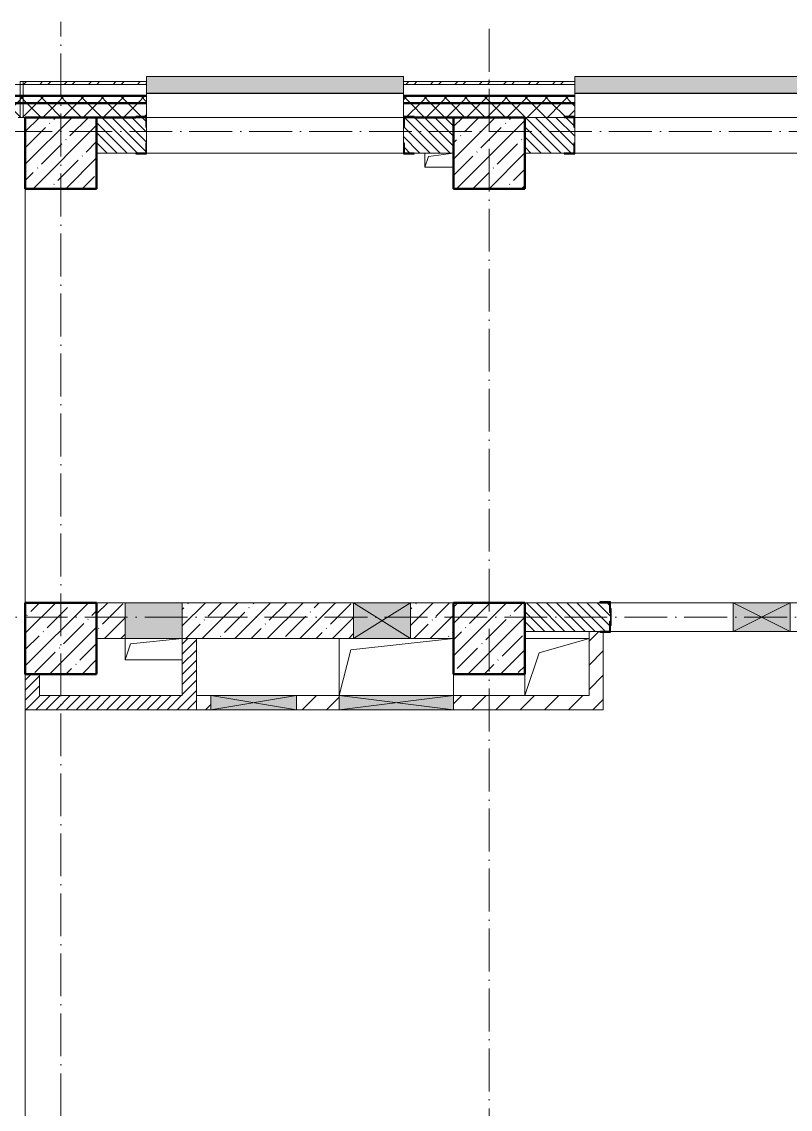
# Model space of a CAD drawing. Header units: millimetres. Extents: x -12989 to 629078, y -109036 to 555275.
# Drawn here: x 561835 to 567220, y -87982 to -80365 of the extents above; entities that cross this region are included whole.
import ezdxf

# ---------------------------------------------------------------- set-up
doc = ezdxf.new("R2010")
doc.units = ezdxf.units.MM
doc.linetypes.add('50_200_ШТРИХ_1Т_ш5_п1_п1_', pattern=[700, 500, -100, 0, -100])
for name, color, linetype, lineweight in [('A-DETL-GENF-OTLN', 7, 'Continuous', 9), ('A-FLOR-____-OTLN', 7, 'Continuous', 9), ('A-GENM-____-MCUT', 7, 'Continuous', 25), ('A-GENM-____-OTLN', 7, 'Continuous', 9), ('A-GENM-____-OTLN-1', 7, 'Continuous', 25), ('A-GLAZ-____-OTLN', 7, 'Continuous', 9), ('A-WALL-____-MCUT-1', 7, 'Continuous', 9), ('A-WALL-____-MCUT-2', 7, 'Continuous', 50), ('A-WALL-____-MCUT-3', 7, 'Continuous', 9), ('A-WALL-____-OTLN', 7, 'Continuous', 9), ('A-WALL-____-PATT-1', 7, 'Continuous', 9), ('A-WALL-FNSH-MCUT-1', 7, 'Continuous', 9), ('I-WALL-____-OTLN', 7, 'Continuous', 9), ('S-COLS-____-MCUT', 7, 'Continuous', 50), ('S-COLS-____-OTLN', 7, 'Continuous', 9), ('S-GRID-____-OTLN-1', 7, '50_200_ШТРИХ_1Т_ш5_п1_п1_', 9)]:
    doc.layers.add(name, color=color, linetype=linetype, lineweight=lineweight)
doc.layers.add('A-GLAZ-____-OTLN-1', color=7, linetype='Continuous', lineweight=9, true_color=0xc0c0c0)
pattern_1 = [(45, (523510.01, -90515.61), (-70.71068, 70.71068), []), (135, (523510.01, -90515.61), (-70.71068, -70.71068), [])]
pattern_2 = [(45, (523510, -90515.61), (-114.04925, 114.04925), []), (45, (523624.06, -90515.61), (-114.04925, 114.04925), [201.612, -40.322, 3.353, -36.97])]
pattern_3 = [(45, (523510.01, -90515.614), (-35.35534, 35.35534), [])]
pattern_4 = [(45, (523510.01, -90515.61), (-84.8528, 84.8528), [])]
pattern_5 = [(135, (523510.01, -90515.614), (-35.35534, -35.35534), [])]

# ---------------------------------------------------------------- blocks, each defined once
blk = doc.blocks.new('BSC_Колонна _Прямоугольная - 500х500-V107-АР1_План отверстий 3 этажа в осях 1-64_А-ГГ')
at = {"layer": 'S-COLS-____-OTLN'}
h = blk.add_hatch(dxfattribs=at)
h.set_pattern_fill('FP_130', color=256, style=0, pattern_type=2)
h.set_pattern_definition([(45, (-38600, -5831.04), (-114.04925, 114.04925), []), (45, (-38485.95, -5831.04), (-114.04925, 114.04925), [201.613, -40.323, 3.353, -36.97])])
h.paths.add_polyline_path([(-250, -250), (250, -250), (250, 250), (-250, 250)], flags=0)
at = {"layer": 'S-COLS-____-MCUT'}
for p, q in [((250, 250), (-250, 250)), ((-250, 250), (-250, -250)), ((250, -250), (250, 250)), ((-250, -250), (250, -250))]:
    blk.add_line(p, q, dxfattribs=at)
blk = doc.blocks.new('BSC_Колонна _Прямоугольная - 500х500-V151-АР1_План отверстий 3 этажа в осях 1-64_А-ГГ')
at = {"layer": 'S-COLS-____-OTLN'}
h = blk.add_hatch(dxfattribs=at)
h.set_pattern_fill('FP_174', color=256, style=0, pattern_type=2)
h.set_pattern_definition([(45, (-41600, -5831.04), (-114.04925, 114.04925), []), (45, (-41485.95, -5831.04), (-114.04925, 114.04925), [201.613, -40.323, 3.353, -36.97])])
h.paths.add_polyline_path([(-250, -250), (250, -250), (250, 250), (-250, 250)], flags=0)
at = {"layer": 'S-COLS-____-MCUT'}
for p, q in [((250, 250), (-250, 250)), ((-250, 250), (-250, -250)), ((250, -250), (250, 250)), ((-250, -250), (250, -250))]:
    blk.add_line(p, q, dxfattribs=at)
blk = doc.blocks.new('Фахверк_СКБ_Уголок - 250_2700-27497298-АР1_План отверстий 3 этажа в осях 1-64_А-ГГ')
at = {"layer": 'A-GENM-____-MCUT'}
for p, q in [((200, 181), (125, 181)), ((125, 181), (125, 106)), ((131, 106), (131, 175)), ((131, 175), (200, 175)), ((200, 175), (200, 181)), ((125, 106), (131, 106)), ((131, -6), (125, -6)), ((125, -6), (125, -81)), ((131, -75), (131, -6)), ((200, -75), (131, -75)), ((200, -81), (200, -75)), ((125, -81), (200, -81))]:
    blk.add_line(p, q, dxfattribs=at)
blk = doc.blocks.new('АР_Перемычка - АР_Перемычка-28704962-АР1_План отверстий 3 этажа в осях 1-64_А-ГГ')
at = {"layer": 'A-GENM-____-OTLN'}
blk.add_line((-350, -100), (-342, -100), dxfattribs=at)
blk = doc.blocks.new('154_Стойка_СКБ_Уголок - СМ-2480_200-28346303-АР1_План отверстий 3 этажа в осях 1-64_А-ГГ')
at = {"layer": 'A-GENM-____-MCUT'}
for p, q in [((125, 156), (125, 81)), ((200, 156), (125, 156)), ((200, 150), (200, 156)), ((125, 81), (131, 81)), ((131, 81), (131, 150)), ((131, 150), (200, 150)), ((131, 19), (125, 19)), ((125, 19), (125, -56)), ((131, -50), (131, 19)), ((125, -56), (200, -56)), ((200, -50), (131, -50)), ((200, -56), (200, -50))]:
    blk.add_line(p, q, dxfattribs=at)
blk = doc.blocks.new('Стойка_Влож_Полоса боковая - Полоса-28213942-АР1_План отверстий 3 этажа в осях 1-64_А-ГГ')
at = {"layer": 'A-GENM-____-OTLN'}
for p, q in [((-5, 60), (0, 60)), ((-5, -60), (-5, 60)), ((0, 31), (0, -31)), ((0, -60), (-5, -60))]:
    blk.add_line(p, q, dxfattribs=at)
blk = doc.blocks.new('AR_Отверстие Ниша - Лючок-32404366-АР1_План отверстий 3 этажа в осях 1-64_А-ГГ')
at = {"layer": 'A-GLAZ-____-OTLN-1'}
blk.add_hatch(color=256, dxfattribs=at).paths.add_polyline_path([(-200, 125), (-200, -125), (200, -125), (200, 125)], flags=0)
at = {"layer": 'A-GLAZ-____-OTLN'}
for p, q in [((200, 125), (-200, 125)), ((-200, 125), (-200, -125)), ((200, -125), (200, 125)), ((-200, -125), (200, -125))]:
    blk.add_line(p, q, dxfattribs=at)
blk = doc.blocks.new('AR_Отверстие прямоугольное _в плите_ - AR_Отверстие прямоугольное _в плите_-30459225-АР1_План отверстий 3 этажа в осях 1-64_А-ГГ')
at = {"layer": 'A-GENM-____-OTLN'}
for p, q in [((-200, 75), (-200, -75)), ((-200, -75), (-162.5, 37.5)), ((-162.5, 37.5), (200, 75)), ((-200, -75), (200, -75))]:
    blk.add_line(p, q, dxfattribs=at)
blk = doc.blocks.new('AR_Отверстие прямоугольное _в плите_ - AR_Отверстие прямоугольное _в плите_-V180-АР1_План отверстий 3 этажа в осях 1-64_А-ГГ')
at = {"layer": 'A-GENM-____-OTLN'}
for p, q in [((-100, 50), (-100, -50)), ((-100, -50), (-75, 25)), ((-75, 25), (100, 50)), ((-100, -50), (100, -50))]:
    blk.add_line(p, q, dxfattribs=at)
blk = doc.blocks.new('AR_Отверстие прямоугольное _в плите_ - AR_Отверстие прямоугольное _в плите_-30552658-АР1_План отверстий 3 этажа в осях 1-64_А-ГГ')
at = {"layer": 'A-GENM-____-OTLN'}
for p, q in [((-400, 200), (-400, -200)), ((-320, 120), (400, 200)), ((-400, -200), (-320, 120)), ((400, -200), (400, -50))]:
    blk.add_line(p, q, dxfattribs=at)
blk = doc.blocks.new('AR_Отверстие прямоугольное _в плите_ - AR_Отверстие прямоугольное _в плите_-30552855-АР1_План отверстий 3 этажа в осях 1-64_А-ГГ')
at = {"layer": 'A-GENM-____-OTLN'}
for p, q in [((225, 200), (-225, 200)), ((-125, 100), (225, 200)), ((-225, -200), (-125, 100)), ((-225, -50), (-225, -200))]:
    blk.add_line(p, q, dxfattribs=at)
blk = doc.blocks.new('AR_Отверстие прямоугольное _в стене__БезПР - AR_Отверстие прямоугольное _в стене__БезПР-30590131-АР1_План отверстий 3 этажа в осях 1-64_А-ГГ')
at = {"layer": 'A-GLAZ-____-OTLN-1'}
blk.add_hatch(color=256, dxfattribs=at).paths.add_polyline_path([(200, 125), (-200, 125), (-200, -125), (200, -125)], flags=0)
at = {"layer": 'A-DETL-GENF-OTLN'}
for p, q in [((-200, -125), (-200, 125)), ((-200, 125), (200, 125)), ((200, 125), (-200, -125)), ((-200, 125), (200, -125)), ((200, 125), (-200, 125)), ((-200, 125), (-200, -125)), ((200, 125), (200, -125)), ((200, -125), (200, 125)), ((200, -125), (-200, -125)), ((-200, -125), (200, -125))]:
    blk.add_line(p, q, dxfattribs=at)
at = {"layer": 'A-GLAZ-____-OTLN'}
blk.add_line((200, 125), (-200, 125), dxfattribs=at)
blk = doc.blocks.new('Отлив_СКБ - Отлив витража_120_НВФ-31885687-АР1_План отверстий 3 этажа в осях 1-64_А-ГГ')
at = {"layer": 'A-GLAZ-____-OTLN-1'}
for points in [[(0, 0), (0, -2), (1800, -2), (1800, 0), (534.2, 0)], [(0, -2), (0, -120), (1800, -120), (1800, -2), (534.2, -2)]]:
    blk.add_hatch(color=256, dxfattribs=at).paths.add_polyline_path(points, flags=0)
at = {"layer": 'A-GLAZ-____-OTLN'}
for p, q in [((0, 0), (1800, 0)), ((1800, -2), (0, -2)), ((0, -120), (0, -83)), ((0, -120), (1800, -120)), ((1800, -83), (1800, -120))]:
    blk.add_line(p, q, dxfattribs=at)
blk = doc.blocks.new('Стены 4 - Стены 4-31195499-АР1_План отверстий 3 этажа в осях 1-64_А-ГГ')
at = {"layer": 'A-WALL-____-MCUT-3'}
for p, q in [((-1798.5, 41030.2), (-1798.5, 41010.2)), ((-1548.5, 41030.2), (-1798.5, 41030.2)), ((-1798.5, 41010.2), (-1548.5, 41010.2)), ((-1548.5, 41010.2), (-1548.5, 41030.2))]:
    blk.add_line(p, q, dxfattribs=at)
blk = doc.blocks.new('AR_Отверстие прямоугольное _в стене__БезПР - AR_Отверстие прямоугольное _в стене__БезПР-36788922-АР1_План отверстий 3 этажа в осях 1-64_А-ГГ')
at = {"layer": 'A-GLAZ-____-OTLN'}
blk.add_hatch(color=256, dxfattribs=at).paths.add_polyline_path([(300, -50), (300, 50), (-300, 50), (-300, -50)], flags=0)
at = {"layer": 'A-DETL-GENF-OTLN'}
for p, q in [((-300, -50), (-300, 50)), ((-300, 50), (300, 50)), ((300, 50), (-300, -50)), ((-300, 50), (300, -50)), ((300, 50), (-300, 50)), ((-300, 50), (-300, -50)), ((300, 50), (300, -50)), ((300, -50), (300, 50)), ((300, -50), (-300, -50)), ((-300, -50), (300, -50))]:
    blk.add_line(p, q, dxfattribs=at)
at = {"layer": 'A-GLAZ-____-OTLN'}
blk.add_line((300, 50), (-300, 50), dxfattribs=at)
blk = doc.blocks.new('AR_Отверстие прямоугольное _в стене__БезПР - AR_Отверстие прямоугольное _в стене__БезПР-36428632-АР1_План отверстий 3 этажа в осях 1-64_А-ГГ')
at = {"layer": 'A-GLAZ-____-OTLN'}
blk.add_hatch(color=256, dxfattribs=at).paths.add_polyline_path([(-200, -100), (200, -100), (200, 100), (-200, 100)], flags=0)
at = {"layer": 'A-DETL-GENF-OTLN'}
for p, q in [((-200, -100), (-200, 100)), ((-200, 100), (200, 100)), ((200, 100), (-200, -100)), ((-200, 100), (200, -100)), ((200, 100), (-200, 100)), ((-200, 100), (-200, -100)), ((200, 100), (200, -100)), ((200, -100), (200, 100)), ((200, -100), (-200, -100)), ((-200, -100), (200, -100))]:
    blk.add_line(p, q, dxfattribs=at)
at = {"layer": 'A-GLAZ-____-OTLN'}
blk.add_line((200, 100), (-200, 100), dxfattribs=at)
blk = doc.blocks.new('AR_Отверстие прямоугольное _в стене_ - AR_Отверстие прямоугольное _в стене__ОВ-36980490-АР1_План отверстий 3 этажа в осях 1-64_А-ГГ')
at = {"layer": 'A-GLAZ-____-OTLN'}
blk.add_hatch(color=256, dxfattribs=at).paths.add_polyline_path([(-400, -50), (400, -50), (400, 50), (-400, 50)], flags=0)
at = {"layer": 'A-DETL-GENF-OTLN'}
for p, q in [((-400, -50), (-400, 50)), ((-400, 50), (400, 50)), ((400, 50), (-400, -50)), ((-400, 50), (400, -50)), ((400, 50), (-400, 50)), ((-400, 50), (-400, -50)), ((400, 50), (400, -50)), ((400, -50), (400, 50)), ((400, -50), (-400, -50)), ((-400, -50), (400, -50))]:
    blk.add_line(p, q, dxfattribs=at)
blk = doc.blocks.new('3эт')
at = {"layer": 'S-GRID-____-OTLN-1', "color": 251, "ltscale": 0.6, "true_color": 0x636466}
for p, q in [((322370.7, -91099.7), (322370.7, -76712.9)), ((325370.7, -91346.1), (325370.7, -76712.9)), ((387845.1, -77482.4), (279340.9, -77482.4)), ((374089.5, -80882.4), (279101.9, -80882.4))]:
    blk.add_line(p, q, dxfattribs=at)

msp = doc.modelspace()

# ---------------------------------------------------------------- hatches: boundary and pattern name
at = {"layer": 'A-WALL-____-PATT-1'}
h = msp.add_hatch(dxfattribs=at)
h.set_pattern_fill('FP_3', color=256, style=0, pattern_type=2)
h.set_pattern_definition([(45, (523510.01, -90515.61), (-85.53659, 85.53659), []), (45, (523567.03, -90515.61), (-85.53659, 85.53659), [])])
h.paths.add_polyline_path([(595375.0077, -80804.5723), (595375.0077, -80784.5723), (591510.0077, -80784.5723), (591510.0077, -80804.5723), (594194.9023, -80804.5723)], flags=0)
h.paths.add_polyline_path([(583590.1165, -80804.5723), (583710.0077, -80804.5723), (583710.0077, -80784.5723), (582510.0077, -80784.5723), (582510.0077, -80804.5723)], flags=0)
h.paths.add_polyline_path([(580055.188, -80804.5723), (580710.0077, -80804.5723), (580710.0077, -80784.5723), (579510.0077, -80784.5723), (579510.0077, -80804.5723)], flags=0)
h.paths.add_polyline_path([(577710.0077, -80804.5723), (577710.0077, -80784.5723), (576510.0077, -80784.5723), (576510.0077, -80804.5723), (576520.2594, -80804.5723)], flags=0)
h.paths.add_polyline_path([(574710.0077, -80804.5723), (574710.0077, -80784.5723), (573510.0077, -80784.5723), (573510.0077, -80804.5723)], flags=0)
h.paths.add_polyline_path([(570510.0077, -80804.5723), (571710.0077, -80804.5723), (571710.0077, -80784.5723), (570510.0077, -80784.5723)], flags=0)
h.paths.add_polyline_path([(568710.0077, -80804.5723), (568710.0077, -80784.5723), (567510.0077, -80784.5723), (567510.0077, -80804.5723), (567682.938, -80804.5723)], flags=0)
h.paths.add_polyline_path([(564510.0077, -80804.5723), (565710.0077, -80804.5723), (565710.0077, -80784.5723), (564510.0077, -80784.5723)], flags=0)
h.paths.add_polyline_path([(562710.0077, -80804.5723), (562710.0077, -80784.5723), (561845.0077, -80784.5723), (561845.0077, -80804.5723), (562380.5451, -80804.5723)], flags=0)
h = msp.add_hatch(dxfattribs=at)
h.set_pattern_fill('FP_1', color=256, style=0, pattern_type=2)
h.set_pattern_definition(pattern_1)
h.paths.add_polyline_path([(597860.0077, -80934.5723), (597860.0077, -80884.5723), (591510.0077, -80884.5723), (591510.0077, -80934.5723), (597729.8308, -80934.5723)], flags=0)
h.paths.add_polyline_path([(583590.1165, -80934.5723), (583710.0077, -80934.5723), (583710.0077, -80884.5723), (582510.0077, -80884.5723), (582510.0077, -80934.5723)], flags=0)
h.paths.add_polyline_path([(580710.0077, -80934.5723), (580710.0077, -80884.5723), (579510.0077, -80884.5723), (579510.0077, -80934.5723), (580055.188, -80934.5723)], flags=0)
h.paths.add_polyline_path([(577710.0077, -80934.5723), (577710.0077, -80884.5723), (576510.0077, -80884.5723), (576510.0077, -80934.5723), (576520.2594, -80934.5723)], flags=0)
h.paths.add_polyline_path([(574710.0077, -80934.5723), (574710.0077, -80884.5723), (573510.0077, -80884.5723), (573510.0077, -80934.5723)], flags=0)
h.paths.add_polyline_path([(570510.0077, -80934.5723), (571710.0077, -80934.5723), (571710.0077, -80884.5723), (570510.0077, -80884.5723)], flags=0)
h.paths.add_polyline_path([(568710.0077, -80934.5723), (568710.0077, -80884.5723), (567510.0077, -80884.5723), (567510.0077, -80934.5723), (567682.938, -80934.5723)], flags=0)
h.paths.add_polyline_path([(565710.0077, -80934.5723), (565710.0077, -80884.5723), (564510.0077, -80884.5723), (564510.0077, -80934.5723)], flags=0)
h.paths.add_polyline_path([(562380.5451, -80934.5723), (562710.0077, -80934.5723), (562710.0077, -80884.5723), (561310.0077, -80884.5723), (561310.0077, -80934.5723)], flags=0)
h.paths.add_polyline_path([(558310.0077, -80934.5723), (559510.0077, -80934.5723), (559510.0077, -80884.5723), (558310.0077, -80884.5723)], flags=0)
h.paths.add_polyline_path([(556510.0077, -80934.5723), (556510.0077, -80884.5723), (555310.0077, -80884.5723), (555310.6879, -80934.5723)], flags=0)
h.paths.add_polyline_path([(553510.0077, -80934.5723), (553510.0077, -80884.5723), (552310.0077, -80884.5723), (552310.0077, -80934.5723)], flags=0)
h.paths.add_polyline_path([(550510.0077, -80934.5723), (550510.0077, -80884.5723), (547340.0077, -80884.5723), (547340.0077, -80934.5723), (548240.8308, -80934.5723)], flags=0)
h = msp.add_hatch(dxfattribs=at)
h.set_pattern_fill('FP_1', color=256, style=0, pattern_type=2)
h.set_pattern_definition(pattern_1)
h.paths.add_polyline_path([(597860.0077, -81034.5723), (597860.0077, -80934.5723), (591510.0077, -80934.5723), (591510.0077, -81028.5723), (591585.0077, -81028.5723), (591585.0077, -81034.5723), (597729.8308, -81034.5723)], flags=0)
h.paths.add_polyline_path([(583590.1165, -81034.5723), (583635.0077, -81034.5723), (583635.0077, -81028.5723), (583710.0077, -81028.5723), (583710.0077, -80934.5723), (582510.0077, -80934.5723), (582510.0077, -81028.5723), (582585.0077, -81028.5723), (582585.0077, -81034.5723), (583360.0077, -81034.5723)], flags=0)
h.paths.add_polyline_path([(580635.0077, -81034.5723), (580635.0077, -81028.5723), (580710.0077, -81028.5723), (580710.0077, -80934.5723), (579510.0077, -80934.5723), (579510.0077, -81028.5723), (579585.0077, -81028.5723), (579585.0077, -81034.5723), (580055.188, -81034.5723)], flags=0)
h.paths.add_polyline_path([(577635.0077, -81034.5723), (577635.0077, -81028.5723), (577710.0077, -81028.5723), (577710.0077, -80934.5723), (576510.0077, -80934.5723), (576510.0077, -81028.5723), (576585.0077, -81028.5723), (576585.0077, -81034.5723), (577360.0077, -81034.5723)], flags=0)
h.paths.add_polyline_path([(574635.0077, -81034.5723), (574635.0077, -81028.5723), (574710.0077, -81028.5723), (574710.0077, -80934.5723), (573510.0077, -80934.5723), (573510.0077, -81028.5723), (573585.0077, -81028.5723), (573585.0077, -81034.5723), (573860.0077, -81034.5723)], flags=0)
h.paths.add_polyline_path([(571635.0077, -81034.5723), (571635.0077, -81028.5723), (571710.0077, -81028.5723), (571710.0077, -80934.5723), (570510.0077, -80934.5723), (570510.0077, -81028.5723), (570585.0077, -81028.5723), (570585.0077, -81034.5723), (571217.8665, -81034.5723)], flags=0)
h.paths.add_polyline_path([(567585.0077, -81034.5723), (568635.0077, -81034.5723), (568635.0077, -81028.5723), (568710.0077, -81028.5723), (568710.0077, -80934.5723), (567510.0077, -80934.5723), (567510.0077, -81028.5723), (567585.0077, -81028.5723)], flags=0)
h.paths.add_polyline_path([(564860.0077, -81034.5723), (565635.0077, -81034.5723), (565635.0077, -81028.5723), (565710.0077, -81028.5723), (565710.0077, -80934.5723), (564510.0077, -80934.5723), (564510.0077, -81028.5723), (564585.0077, -81028.5723), (564585.0077, -81034.5723)], flags=0)
h.paths.add_polyline_path([(562380.5451, -81034.5723), (562635.0077, -81034.5723), (562635.0077, -81028.5723), (562710.0077, -81028.5723), (562710.0077, -80934.5723), (561310.0077, -80934.5723), (561310.0077, -81034.5723), (562360.0077, -81034.5723)], flags=0)
h.paths.add_polyline_path([(558845.6165, -81034.5723), (559435.0077, -81034.5723), (559435.0077, -81028.5723), (559510.0077, -81028.5723), (559510.0077, -80934.5723), (558310.0077, -80934.5723), (558310.0077, -81034.5723), (558810.0077, -81034.5723)], flags=0)
h.paths.add_polyline_path([(556435.0077, -81034.5723), (556435.0077, -81028.5723), (556510.0077, -81028.5723), (556510.0077, -80934.5723), (555310.0077, -80934.5723), (555310.6879, -81028.5723), (555385.0077, -81028.5723), (555385.0077, -81034.5723)], flags=0)
h.paths.add_polyline_path([(553435.0077, -81034.5723), (553435.0077, -81028.5723), (553510.0077, -81028.5723), (553510.0077, -80934.5723), (552310.0077, -80934.5723), (552310.0077, -81034.5723), (552810.0077, -81034.5723)], flags=0)
h.paths.add_polyline_path([(550435.0077, -81034.5723), (550435.0077, -81028.5723), (550510.0077, -81028.5723), (550510.0077, -80934.5723), (547340.0077, -80934.5723), (547340.0077, -81034.5723), (549810.0077, -81034.5723)], flags=0)
h = msp.add_hatch(dxfattribs=at)
h.set_pattern_fill('FP_6', color=256, style=0, pattern_type=2)
h.set_pattern_definition(pattern_5)
h.paths.add_polyline_path([(564585.0077, -81284.5723), (564860.0077, -81284.5723), (564860.0077, -81034.5723), (564516.0077, -81034.5723), (564516.0077, -81103.5723), (564510.0077, -81103.5723), (564510.0077, -81215.5723), (564516.0077, -81215.5723), (564516.0077, -81284.5723)], flags=0)
h.paths.add_polyline_path([(562360.0077, -81284.5723), (562704.0077, -81284.5723), (562704.0077, -81215.5723), (562710.0077, -81215.5723), (562710.0077, -81103.5723), (562704.0077, -81103.5723), (562704.0077, -81034.5723), (562360.0077, -81034.5723)], flags=0)
h = msp.add_hatch(dxfattribs=at)
h.set_pattern_fill('FP_6', color=256, style=0, pattern_type=2)
h.set_pattern_definition(pattern_5)
h.paths.add_polyline_path([(565704.0077, -81284.5723), (565704.0077, -81215.5723), (565710.0077, -81215.5723), (565710.0077, -81103.5723), (565704.0077, -81103.5723), (565704.0077, -81034.5723), (565360.0077, -81034.5723), (565360.0077, -81284.5723), (565635.0077, -81284.5723)], flags=0)
h.paths.add_polyline_path([(567682.938, -81284.5723), (567860.0077, -81284.5723), (567860.0077, -81034.5723), (567516.0077, -81034.5723), (567516.0077, -81103.5723), (567510.0077, -81103.5723), (567510.0077, -81215.5723), (567516.0077, -81215.5723), (567516.0077, -81284.5723), (567585.0077, -81284.5723)], flags=0)
h = msp.add_hatch(dxfattribs=at)
h.set_pattern_fill('FP_38', color=256, style=0, pattern_type=2)
h.set_pattern_definition(pattern_2)
h.paths.add_polyline_path([(564160.0077, -84684.5723), (564160.0077, -84434.5723), (562960.0077, -84434.5723), (562960.0077, -84684.5723), (564148.0094, -84684.5723)], flags=0)
h.paths.add_polyline_path([(564860.0077, -84684.5723), (564860.0077, -84434.5723), (564560.0077, -84434.5723), (564560.0077, -84684.5723)], flags=0)
h.paths.add_polyline_path([(562560.0077, -84684.5723), (562560.0077, -84434.5723), (562360.0077, -84434.5723), (562360.0077, -84684.5723), (562380.5451, -84684.5723)], flags=0)
h = msp.add_hatch(dxfattribs=at)
h.set_pattern_fill('FP_6', color=256, style=0, pattern_type=2)
h.set_pattern_definition(pattern_5)
h.paths.add_polyline_path([(567682.938, -84634.5723), (567860.0077, -84634.5723), (567860.0077, -84434.5723), (567666.0077, -84434.5723), (567666.0077, -84503.5723), (567660.0077, -84503.5723), (567660.0077, -84565.5723), (567666.0077, -84565.5723), (567666.0077, -84634.5723)], flags=0)
h.paths.add_polyline_path([(565954.0077, -84634.5723), (565954.0077, -84565.5723), (565960.0077, -84565.5723), (565960.0077, -84503.5723), (565954.0077, -84503.5723), (565954.0077, -84434.5723), (565360.0077, -84434.5723), (565360.0077, -84634.5723), (565915.4737, -84634.5723)], flags=0)
h = msp.add_hatch(dxfattribs=at)
h.set_pattern_fill('FP_5', color=256, style=0, pattern_type=2)
h.set_pattern_definition(pattern_3)
h.paths.add_polyline_path([(563060.0077, -85184.5723), (563060.0077, -84684.5723), (562960.0077, -84684.5723), (562960.0077, -85184.5723)], flags=0)
h = msp.add_hatch(dxfattribs=at)
h.set_pattern_fill('FP_4', color=256, style=0, pattern_type=2)
h.set_pattern_definition(pattern_4)
h.paths.add_polyline_path([(565910.0077, -85184.5723), (565910.0077, -84640.5723), (565885.0077, -84640.5723), (565885.0077, -84634.5723), (565810.0077, -84634.5723), (565810.0077, -85184.5723)], flags=0)
h = msp.add_hatch(dxfattribs=at)
h.set_pattern_fill('FP_5', color=256, style=0, pattern_type=2)
h.set_pattern_definition(pattern_3)
h.paths.add_polyline_path([(561960.0077, -85184.5723), (561960.0077, -84934.5723), (561860.0077, -84934.5723), (561860.0077, -85184.5723)], flags=0)
h = msp.add_hatch(dxfattribs=at)
h.set_pattern_fill('FP_5', color=256, style=0, pattern_type=2)
h.set_pattern_definition(pattern_3)
h.paths.add_polyline_path([(562960.0077, -85184.5723), (562960.0077, -85084.5723), (561960.0077, -85084.5723), (561960.0077, -85184.5723), (562380.5451, -85184.5723)], flags=0)
h = msp.add_hatch(dxfattribs=at)
h.set_pattern_fill('FP_4', color=256, style=0, pattern_type=2)
h.set_pattern_definition(pattern_4)
h.paths.add_polyline_path([(565810.0077, -85184.5723), (565810.0077, -85084.5723), (564860.0077, -85084.5723), (564860.0077, -85184.5723)], flags=0)
h.paths.add_polyline_path([(564060.0077, -85184.5723), (564060.0077, -85084.5723), (563760.0077, -85084.5723), (563760.0077, -85184.5723)], flags=0)
h.paths.add_polyline_path([(563060.0077, -85184.5723), (563160.0077, -85184.5723), (563160.0077, -85084.5723), (563060.0077, -85084.5723)], flags=0)
at = {"layer": 'S-COLS-____-OTLN'}
h = msp.add_hatch(dxfattribs=at)
h.set_pattern_fill('FP_38', color=256, style=0, pattern_type=2)
h.set_pattern_definition(pattern_2)
h.paths.add_polyline_path([(561860.0077, -81534.5723), (562360.0077, -81534.5723), (562360.0077, -81034.5723), (561860.0077, -81034.5723)], flags=0)
h = msp.add_hatch(dxfattribs=at)
h.set_pattern_fill('FP_38', color=256, style=0, pattern_type=2)
h.set_pattern_definition(pattern_2)
h.paths.add_polyline_path([(564860.0077, -81534.5723), (565360.0077, -81534.5723), (565360.0077, -81034.5723), (564860.0077, -81034.5723), (564860.0077, -81181.2572)], flags=0)

# ---------------------------------------------------------------- linework, layer by layer
at = {"layer": 'A-FLOR-____-OTLN'}
for p, q in [((561860.0077, -81534.5723), (561860.0077, -84434.5723)), ((562560.0077, -84834.5723), (562560.0077, -84684.5723)), ((564060.0077, -85084.5723), (564060.0077, -84684.5723)), ((565360.0077, -84684.5723), (565810.0077, -84684.5723)), ((562960.0077, -84834.5723), (562560.0077, -84834.5723)), ((564860.0077, -84934.5723), (564860.0077, -85084.5723)), ((565360.0077, -85084.5723), (565360.0077, -84934.5723)), ((561860.0077, -85184.5723), (561860.0077, -91934.5723))]:
    msp.add_line(p, q, dxfattribs=at)
at = {"layer": 'A-WALL-____-MCUT-1'}
for p, q in [((562560.0077, -84434.5723), (562360.0077, -84434.5723)), ((564160.0077, -84434.5723), (562960.0077, -84434.5723)), ((564860.0077, -84434.5723), (564560.0077, -84434.5723)), ((562360.0077, -84684.5723), (562560.0077, -84684.5723)), ((562960.0077, -84684.5723), (564160.0077, -84684.5723)), ((564560.0077, -84684.5723), (564860.0077, -84684.5723))]:
    msp.add_line(p, q, dxfattribs=at)
at = {"layer": 'A-WALL-____-MCUT-2'}
for p, q in [((562710.0077, -80884.5723), (561310.0077, -80884.5723)), ((565710.0077, -80884.5723), (564510.0077, -80884.5723)), ((562710.0077, -80934.5723), (561310.0077, -80934.5723)), ((565710.0077, -80934.5723), (564510.0077, -80934.5723)), ((562360.0077, -81034.5723), (562635.0077, -81034.5723)), ((564585.0077, -81034.5723), (564860.0077, -81034.5723))]:
    msp.add_line(p, q, dxfattribs=at)
at = {"layer": 'A-WALL-____-MCUT-3'}
for p, q in [((562710.0077, -80804.5723), (561310.0077, -80804.5723)), ((562710.0077, -81028.5723), (562710.0077, -80804.5723)), ((565710.0077, -80804.5723), (564510.0077, -80804.5723)), ((564510.0077, -80804.5723), (564510.0077, -81028.5723)), ((565710.0077, -81028.5723), (565710.0077, -80804.5723)), ((561810.0077, -81034.5723), (562360.0077, -81034.5723)), ((562360.0077, -81034.5723), (562360.0077, -81284.5723)), ((565635.0077, -81034.5723), (564860.0077, -81034.5723)), ((564860.0077, -81284.5723), (564860.0077, -81034.5723)), ((565360.0077, -81034.5723), (565360.0077, -81284.5723)), ((562710.0077, -81215.5723), (562710.0077, -81103.5723)), ((564510.0077, -81103.5723), (564510.0077, -81215.5723)), ((565710.0077, -81215.5723), (565710.0077, -81103.5723)), ((562360.0077, -81284.5723), (562635.0077, -81284.5723)), ((564585.0077, -81284.5723), (564860.0077, -81284.5723)), ((565360.0077, -81284.5723), (565635.0077, -81284.5723)), ((565885.0077, -84434.5723), (565360.0077, -84434.5723)), ((565360.0077, -84634.5723), (565885.0077, -84634.5723))]:
    msp.add_line(p, q, dxfattribs=at)
at = {"layer": 'A-WALL-____-OTLN'}
for p, q in [((562710.0077, -81034.5723), (564510.0077, -81034.5723)), ((567510.0077, -81034.5723), (565710.0077, -81034.5723)), ((564510.0077, -81284.5723), (562710.0077, -81284.5723)), ((567510.0077, -81284.5723), (565710.0077, -81284.5723))]:
    msp.add_line(p, q, dxfattribs=at)
at = {"layer": 'A-WALL-FNSH-MCUT-1'}
for p, q in [((562710.0077, -80784.5723), (561845.0077, -80784.5723)), ((561845.0077, -80784.5723), (561845.0077, -80804.5723)), ((562710.0077, -80804.5723), (562710.0077, -80784.5723)), ((565710.0077, -80784.5723), (564510.0077, -80784.5723)), ((564510.0077, -80784.5723), (564510.0077, -80804.5723)), ((565710.0077, -80804.5723), (565710.0077, -80784.5723)), ((562960.0077, -84684.5723), (562960.0077, -85084.5723)), ((563060.0077, -84684.5723), (563060.0077, -85184.5723)), ((565810.0077, -84634.5723), (565810.0077, -85084.5723)), ((565910.0077, -85184.5723), (565910.0077, -84640.5723)), ((561860.0077, -84934.5723), (561860.0077, -85184.5723)), ((561960.0077, -85084.5723), (561960.0077, -84934.5723)), ((562960.0077, -85084.5723), (561960.0077, -85084.5723)), ((563160.0077, -85084.5723), (563060.0077, -85084.5723)), ((564060.0077, -85084.5723), (563760.0077, -85084.5723)), ((565810.0077, -85084.5723), (564860.0077, -85084.5723)), ((561860.0077, -85184.5723), (563060.0077, -85184.5723)), ((563060.0077, -85184.5723), (563160.0077, -85184.5723)), ((563760.0077, -85184.5723), (564060.0077, -85184.5723)), ((564860.0077, -85184.5723), (565910.0077, -85184.5723))]:
    msp.add_line(p, q, dxfattribs=at)
at = {"layer": 'I-WALL-____-OTLN'}
for p, q in [((565960.0077, -84434.5723), (566820.0077, -84434.5723)), ((567220.0077, -84434.5723), (567660.0077, -84434.5723)), ((566820.0077, -84634.5723), (565960.0077, -84634.5723)), ((567660.0077, -84634.5723), (567220.0077, -84634.5723))]:
    msp.add_line(p, q, dxfattribs=at)
at = {"layer": 'S-COLS-____-MCUT'}
for p, q in [((562360.0077, -81034.5723), (561860.0077, -81034.5723)), ((561860.0077, -81034.5723), (561860.0077, -81534.5723)), ((562360.0077, -81534.5723), (562360.0077, -81034.5723)), ((565360.0077, -81034.5723), (564860.0077, -81034.5723)), ((564860.0077, -81034.5723), (564860.0077, -81534.5723)), ((565360.0077, -81534.5723), (565360.0077, -81034.5723)), ((561860.0077, -81534.5723), (562360.0077, -81534.5723)), ((564860.0077, -81534.5723), (565360.0077, -81534.5723))]:
    msp.add_line(p, q, dxfattribs=at)

# ---------------------------------------------------------------- block references
msp.add_blockref('3эт', (239739.3002, -3652.1582))
at = {"layer": 'A-GENM-____-OTLN'}
for name, p in [('AR_Отверстие прямоугольное _в плите_ - AR_Отверстие прямоугольное _в плите_-V180-АР1_План отверстий 3 этажа в осях 1-64_А-ГГ', (564760.0077, -81334.5723)), ('AR_Отверстие прямоугольное _в плите_ - AR_Отверстие прямоугольное _в плите_-30459225-АР1_План отверстий 3 этажа в осях 1-64_А-ГГ', (562760.0077, -84759.5723)), ('AR_Отверстие прямоугольное _в плите_ - AR_Отверстие прямоугольное _в плите_-30552658-АР1_План отверстий 3 этажа в осях 1-64_А-ГГ', (564460.0077, -84884.5723)), ('AR_Отверстие прямоугольное _в плите_ - AR_Отверстие прямоугольное _в плите_-30552855-АР1_План отверстий 3 этажа в осях 1-64_А-ГГ', (565585.0077, -84884.5723)), ('АР_Перемычка - АР_Перемычка-28704962-АР1_План отверстий 3 этажа в осях 1-64_А-ГГ', (565960.0077, -84534.5723))]:
    msp.add_blockref(name, p, dxfattribs=at)
at = {"layer": 'A-GENM-____-OTLN', "rotation": 180}
msp.add_blockref('Стойка_Влож_Полоса боковая - Полоса-28213942-АР1_План отверстий 3 этажа в осях 1-64_А-ГГ', (565960.0077, -84534.5723), dxfattribs=at)
at = {"layer": 'A-GENM-____-OTLN-1', "rotation": 180}
for name, p in [('Фахверк_СКБ_Уголок - 250_2700-27497298-АР1_План отверстий 3 этажа в осях 1-64_А-ГГ', (562835.0077, -81109.5723)), ('Фахверк_СКБ_Уголок - 250_2700-27497298-АР1_План отверстий 3 этажа в осях 1-64_А-ГГ', (565835.0077, -81109.5723)), ('154_Стойка_СКБ_Уголок - СМ-2480_200-28346303-АР1_План отверстий 3 этажа в осях 1-64_А-ГГ', (566085.0077, -84484.5723))]:
    msp.add_blockref(name, p, dxfattribs=at)
at = {"layer": 'A-GENM-____-OTLN-1'}
msp.add_blockref('Фахверк_СКБ_Уголок - 250_2700-27497298-АР1_План отверстий 3 этажа в осях 1-64_А-ГГ', (564385.0077, -81209.5723), dxfattribs=at)
at = {"layer": 'A-GLAZ-____-OTLN', "rotation": 180}
for name, p in [('Отлив_СКБ - Отлив витража_120_НВФ-31885687-АР1_План отверстий 3 этажа в осях 1-64_А-ГГ', (564510.0077, -80867.5723)), ('Отлив_СКБ - Отлив витража_120_НВФ-31885687-АР1_План отверстий 3 этажа в осях 1-64_А-ГГ', (567510.0077, -80867.5723)), ('AR_Отверстие Ниша - Лючок-32404366-АР1_План отверстий 3 этажа в осях 1-64_А-ГГ', (562760.0077, -84559.5723)), ('AR_Отверстие прямоугольное _в стене__БезПР - AR_Отверстие прямоугольное _в стене__БезПР-30590131-АР1_План отверстий 3 этажа в осях 1-64_А-ГГ', (564360.0077, -84559.5723)), ('AR_Отверстие прямоугольное _в стене__БезПР - AR_Отверстие прямоугольное _в стене__БезПР-36428632-АР1_План отверстий 3 этажа в осях 1-64_А-ГГ', (567020.0077, -84534.5723))]:
    msp.add_blockref(name, p, dxfattribs=at)
at = {"layer": 'A-GLAZ-____-OTLN'}
for name, p in [('AR_Отверстие прямоугольное _в стене__БезПР - AR_Отверстие прямоугольное _в стене__БезПР-36788922-АР1_План отверстий 3 этажа в осях 1-64_А-ГГ', (563460.0077, -85134.5723)), ('AR_Отверстие прямоугольное _в стене_ - AR_Отверстие прямоугольное _в стене__ОВ-36980490-АР1_План отверстий 3 этажа в осях 1-64_А-ГГ', (564460.0077, -85134.5723))]:
    msp.add_blockref(name, p, dxfattribs=at)
at = {"layer": 'A-WALL-____-OTLN', "rotation": 89.9999999999999}
msp.add_blockref('Стены 4 - Стены 4-31195499-АР1_План отверстий 3 этажа в осях 1-64_А-ГГ', (602855.2497, -79236.0605), dxfattribs=at)
at = {"layer": 'S-COLS-____-OTLN'}
for name, p in [('BSC_Колонна _Прямоугольная - 500х500-V107-АР1_План отверстий 3 этажа в осях 1-64_А-ГГ', (562110.0077, -84684.5723)), ('BSC_Колонна _Прямоугольная - 500х500-V151-АР1_План отверстий 3 этажа в осях 1-64_А-ГГ', (565110.0077, -84684.5723))]:
    msp.add_blockref(name, p, dxfattribs=at)

doc.saveas('drawing.dxf')
